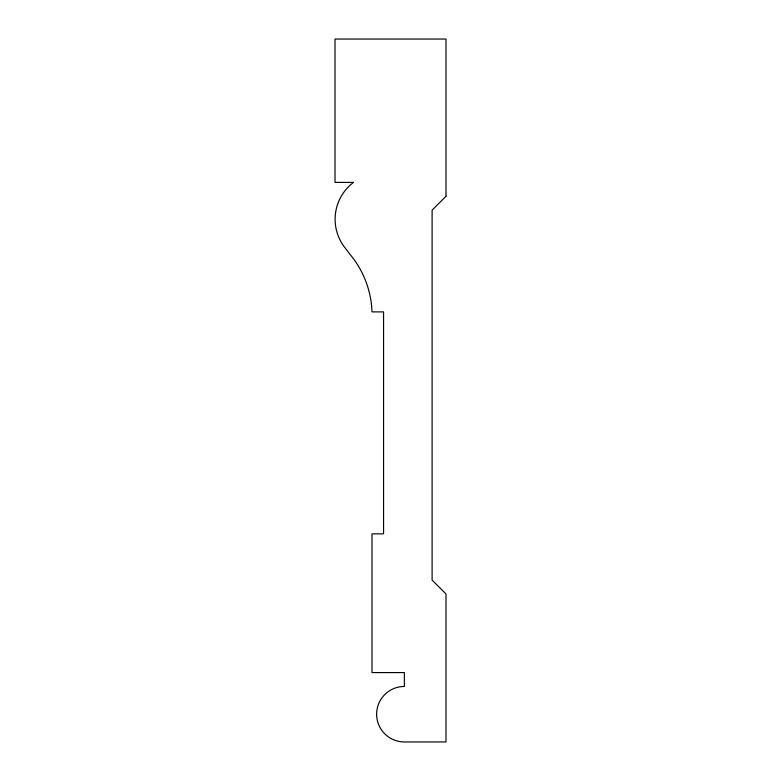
<?xml version="1.0" encoding="UTF-8"?>
<svg xmlns="http://www.w3.org/2000/svg" width="781" height="781" viewBox="0 0 781 781"><rect width="100%" height="100%" fill="white"/><g stroke="black" fill="none" stroke-linecap="round" stroke-linejoin="round"><path stroke-width="1.17" d="M445.99 196.275L432.118 210.148L432.118 580.098L445.99 593.97L445.99 741.95L404.373 741.95A27.745 27.745 0 0 1 376.627 714.205A27.745 27.745 0 0 1 404.373 686.46L404.373 672.587L372 672.587L372 533.853L383.559 533.853L383.559 311.883L372 311.883A94.813 94.813 0 0 0 350.308 254.733L343.386 245.634A46.138 46.138 0 0 1 353.51 182.403L335.01 182.403L335.01 39.05L445.99 39.05L445.99 196.275"/></g></svg>
